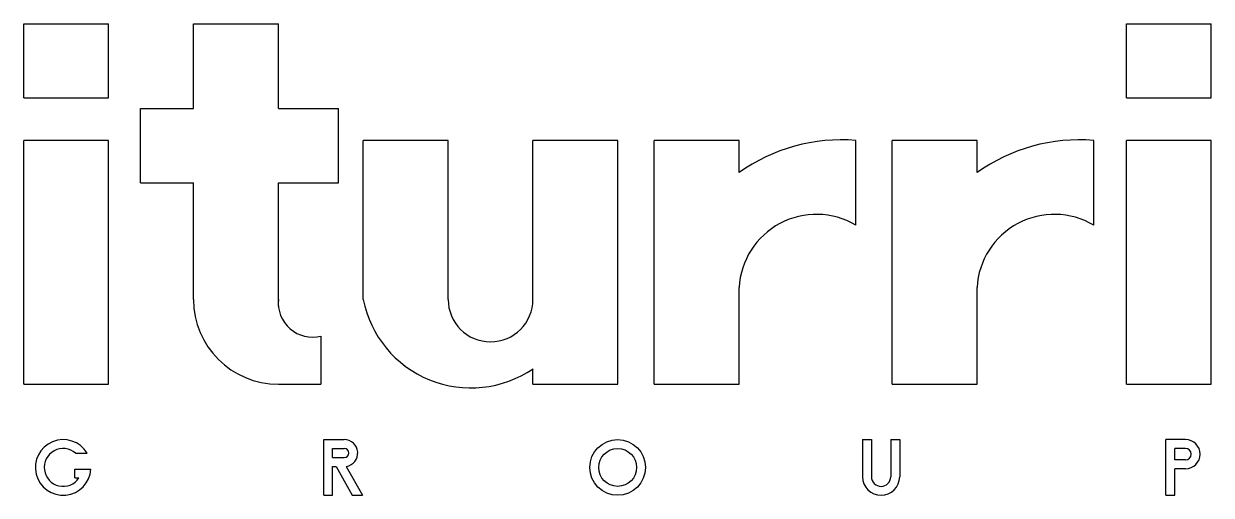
# Model space of a CAD drawing. Extents: x 0 to 1413, y 0 to 406.
# Drawn here: x 1275.9 to 1413, y 351.8 to 406.3 of the extents above.
import ezdxf

# ---------------------------------------------------------------- set-up
doc = ezdxf.new("R2010")
doc.units = 0
doc.header["$LTSCALE"] = 0.5
doc.layers.add('SLD-0', color=179, linetype='CONTINUOUS')

msp = doc.modelspace()

# ---------------------------------------------------------------- linework, layer by layer
at = {"layer": 'SLD-0'}
for p, q in [((1275.875, 406.311), (1285.675, 406.311)), ((1275.875, 397.736), (1275.875, 406.311)), ((1285.675, 397.736), (1285.675, 406.311)), ((1295.475, 396.511), (1295.475, 406.311)), ((1295.475, 406.311), (1305.276, 406.311)), ((1305.276, 396.511), (1305.276, 406.311)), ((1403.192, 406.311), (1412.992, 406.311)), ((1403.192, 397.736), (1403.192, 406.311)), ((1412.992, 397.736), (1412.992, 406.311)), ((1275.875, 397.736), (1285.675, 397.736)), ((1403.192, 397.736), (1412.992, 397.736)), ((1289.35, 396.511), (1295.475, 396.511)), ((1289.35, 387.936), (1289.35, 396.511)), ((1305.276, 396.511), (1312.234, 396.511)), ((1312.234, 387.936), (1312.234, 396.511)), ((1275.875, 364.66), (1275.875, 392.836)), ((1285.675, 392.836), (1275.875, 392.836)), ((1285.675, 364.66), (1285.675, 392.836)), ((1315.076, 374.461), (1315.076, 392.836)), ((1324.876, 392.836), (1315.076, 392.836)), ((1324.876, 374.461), (1324.876, 392.836)), ((1344.476, 392.836), (1334.676, 392.836)), ((1334.676, 374.461), (1334.676, 392.836)), ((1344.476, 364.66), (1344.476, 392.836)), ((1348.674, 364.66), (1348.674, 392.836)), ((1358.474, 392.836), (1348.674, 392.836)), ((1358.474, 389.114), (1358.474, 392.836)), ((1371.95, 383.036), (1371.95, 392.836)), ((1376.147, 364.66), (1376.147, 392.836)), ((1385.948, 392.836), (1376.147, 392.836)), ((1385.948, 389.114), (1385.948, 392.836)), ((1399.423, 383.036), (1399.423, 392.836)), ((1403.192, 364.66), (1403.192, 392.836)), ((1412.992, 392.836), (1403.192, 392.836)), ((1412.992, 364.66), (1412.992, 392.836)), ((1289.35, 387.936), (1295.475, 387.936)), ((1295.475, 374.461), (1295.475, 387.936)), ((1305.276, 387.936), (1312.234, 387.936)), ((1305.276, 373.66), (1305.276, 387.936)), ((1358.474, 364.66), (1358.474, 375.845)), ((1385.948, 364.66), (1385.948, 375.845)), ((1334.676, 364.66), (1334.676, 366.455)), ((1310.507, 351.827), (1310.507, 358.259)), ((1310.507, 358.259), (1312.884, 358.259)), ((1372.727, 358.259), (1372.727, 353.971)), ((1372.727, 358.259), (1373.756, 358.259)), ((1373.756, 358.259), (1373.756, 353.971)), ((1375.986, 358.259), (1375.986, 353.971)), ((1375.986, 358.259), (1377.015, 358.259)), ((1377.015, 358.259), (1377.015, 353.971)), ((1410.027, 358.259), (1407.762, 358.259)), ((1407.762, 351.827), (1407.762, 358.259)), ((1407.762, 351.827), (1407.762, 358.259)), ((1281.862, 356.693), (1283.187, 356.693)), ((1311.536, 356.181), (1311.536, 357.23)), ((1311.536, 357.23), (1312.884, 357.23)), ((1408.791, 355.92), (1408.791, 357.23)), ((1410.027, 357.23), (1408.791, 357.23)), ((1311.536, 356.181), (1312.884, 356.181)), ((1311.536, 355.152), (1311.942, 355.152)), ((1311.536, 351.827), (1311.536, 355.152)), ((1311.942, 355.152), (1313.81, 351.827)), ((1313.113, 355.169), (1314.99, 351.827)), ((1410.027, 355.92), (1408.791, 355.92)), ((1281.765, 354.86), (1283.637, 354.86)), ((1281.765, 353.831), (1281.765, 354.86)), ((1281.765, 353.831), (1282.247, 353.831)), ((1410.027, 354.891), (1408.791, 354.891)), ((1408.791, 351.827), (1408.791, 354.891)), ((1310.507, 351.827), (1311.536, 351.827)), ((1313.81, 351.827), (1314.99, 351.827)), ((1407.762, 351.827), (1408.791, 351.827))]:
    msp.add_line(p, q, dxfattribs=at)
at = {"layer": 'SLD-0', "linetype": 'Continuous'}
for p, q in [((1310.176, 370.226), (1310.176, 364.66)), ((1275.875, 364.66), (1285.675, 364.66)), ((1305.276, 364.66), (1310.176, 364.66)), ((1334.676, 364.66), (1344.476, 364.66)), ((1348.674, 364.66), (1358.474, 364.66)), ((1376.147, 364.66), (1385.948, 364.66)), ((1403.192, 364.66), (1412.992, 364.66))]:
    msp.add_line(p, q, dxfattribs=at)
at = {"layer": 'SLD-0'}
for radius in [3.216, 2.187]:
    msp.add_circle((1344.452, 355.043), radius, dxfattribs=at)
at = {"layer": 'SLD-0', "linetype": 'Continuous'}
for centre, radius, start, end in [((1370.313, 372.504), 20.398, 85.39923, 125.47901), ((1397.787, 372.504), 20.398, 85.39923, 125.47901), ((1367.395, 375.35), 8.934, 59.34961, 176.81997), ((1394.868, 375.35), 8.934, 59.34961, 176.81997)]:
    msp.add_arc(centre, radius, start, end, dxfattribs=at)
at = {"layer": 'SLD-0'}
for centre, radius, start, end in [((1305.276, 374.461), 9.8, 180, 270), ((1309.209, 374.06), 3.954, 174.18783, 284.1512), ((1327.505, 376.893), 12.665, 191.07393, 304.49059), ((1329.776, 374.461), 4.9, 180, 0), ((1280.427, 355.043), 3.216, 30.86776, 356.73642), ((1312.884, 356.706), 1.554, 278.47726, 90), ((1410.027, 356.575), 1.684, 270, 90), ((1280.427, 355.043), 2.187, 48.98148, 326.33693), ((1312.884, 356.706), 0.525, 270, 90), ((1410.027, 356.575), 0.655, 270, 90), ((1374.871, 353.971), 2.144, 180, 0), ((1374.871, 353.971), 1.115, 180, 0)]:
    msp.add_arc(centre, radius, start, end, dxfattribs=at)

doc.saveas('drawing.dxf')
